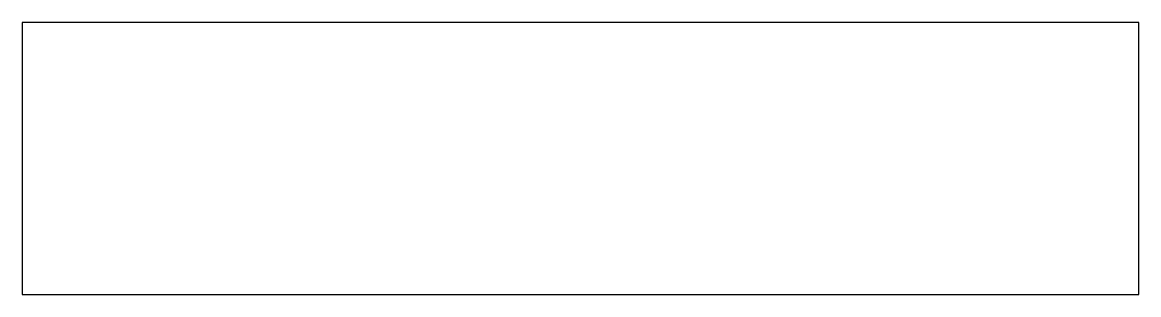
# Model space of a CAD drawing. Extents: x -55 to -15, y -109 to -99.2.
import ezdxf

# ---------------------------------------------------------------- set-up
doc = ezdxf.new("R2010")
doc.units = 0
doc.layers.get('0').update_dxf_attribs({"linetype": 'CONTINUOUS'})

msp = doc.modelspace()

# ---------------------------------------------------------------- linework, layer by layer
at = {"color": 7, "linetype": 'CONTINUOUS'}
for p, q in [((-55, -99.25), (-55, -109)), ((-15, -99.25), (-55, -99.25)), ((-15, -109), (-15, -99.25)), ((-55, -109), (-15, -109))]:
    msp.add_line(p, q, dxfattribs=at)

doc.saveas('drawing.dxf')
